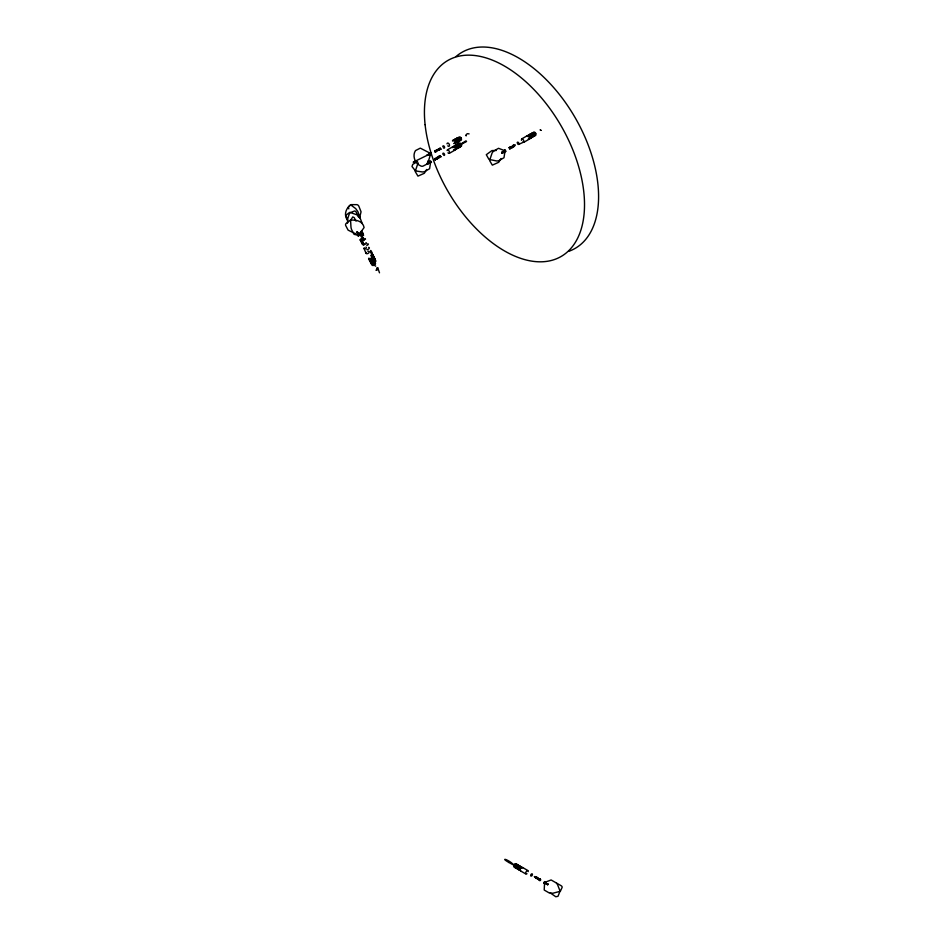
<?xml version="1.0" encoding="UTF-8"?>
<svg xmlns="http://www.w3.org/2000/svg" width="944" height="944" viewBox="0 0 944 944"><rect width="100%" height="100%" fill="white"/><g stroke="black" fill="none" stroke-linecap="round" stroke-linejoin="round"><path stroke-width="1.42" d="M466.572 141.494L461.12 144.385M356.466 232.354L357.387 232.106C363.582 234.82 355.888 237.628 358.213 234.749M360.101 239.693C362.649 241.381 360.053 237.369 360.466 240.378M360.584 240.72L360.655 239.8L361.717 239.8M362.956 242.632L362.26 243.941L363.641 243.576M363.027 242.49L362.166 243.635M377.777 267.895L376.833 268.261L377.777 267.895L379.5 272.804M513.973 865.211C496.745 856.432 507.683 858.426 514.055 865.141M535.236 876.657L534.351 876.575L534.859 877.306M536.157 878.357C536.286 875.43 538.163 879.619 535.59 878.144M536.133 878.215C536.994 874.97 534.446 879.997 536.463 877.047M539.13 879.938C539.531 877.483 542.021 880.905 539.543 880.41M540.039 880.61L539.343 880.197L540.145 879.171M539.744 880.516L539.992 879.076M544.759 883.159C542.883 884.221 544.653 880.233 545.278 882.074M360.738 231.728L362.012 231.186M361.658 234.147L362.909 233.605M361.953 230.879L361.127 231.481M362.248 235.622L362.036 236.46L361.068 236.307M362.791 233.085C359.924 232.92 363.428 232.625 362.118 233.664M361.611 233.994L362.933 233.357M429.992 161.4C434.865 163.123 426.712 161.129 427.278 163.772M435.09 159.878C437.745 157.754 433.32 158.061 436.14 159.265M439.68 157.471L438.476 156.562L438.323 157.176M439.597 157.495L439.137 156.315M460.955 143.925L466.017 140.833M504.391 150.639C504.544 148.35 507.011 152.456 504.887 151.5M509.984 148.727L509.807 147.229M513.512 145.329C513.737 148.149 513.206 143.523 513.89 146.591M513.182 145.388L513.961 146.521M514.397 144.821L515.294 144.916L514.928 145.742M535.331 132.939L535.685 133.552M362.272 223.634L359.829 217.332L357.009 214.843L349.787 212.341L346.424 214.831A3.682 2.183 38.1 0 0 346.436 217.002L347.628 219.456M428.069 160.799L430.676 161.802L429.603 168.716L425.142 171.312A3.682 2.124 -0.1 0 1 422.133 171.926L415.466 170.911L411.997 166.522L412.729 164.374L417.555 161.566M359.782 217.002L361.056 211.81L358.921 206.417A3.682 3.044 -71.5 0 0 356.879 204.647L351.074 204.636C345.787 208.27 343.415 215.067 347.722 220.518M434.818 150.745L435.231 151.842M436.175 151.406C434.783 148.715 436.447 152.952 434.806 151.677C433.969 149.211 438.193 151.123 435.337 152.019M435.621 151.819L435.066 150.651L435.727 151.736M439.644 149.777C440.895 148.173 436.576 149.659 438.866 150.143M465.817 135.228C466.879 137.659 464.979 132.408 469.085 133.871M360.997 234.242C362.933 234.419 360.101 236.342 360.018 234.407M360.466 235.115L361.658 234.442M362.944 240.142L363.924 240.307L363.971 239.575M363.523 238.195L362.472 238.985M540.464 879.879L540.464 879.265M430.37 154.816L427.62 163.772L423.172 166.038A3.682 2.903 66.2 0 1 420.552 165.825C414.888 163.513 412.127 155.666 415.49 150.592L420.292 148.137L430.771 153.542L413.212 162.156L414.239 161.554M362.225 243.505C364.632 242.242 361.434 243.646 362.838 244.213M362.944 244.874L363.829 245.287L363.853 244.354M435.125 158.498L435.125 159.678M435.231 158.757L436.305 159.312M438.405 156.48L438.099 157.093M438.476 157.742L439.29 157.27L438.24 156.586M439.29 157.589L438.523 157.506M509.642 147.571L509.512 148.692M512.474 145.801L513.43 145.164M426.629 169.483L424.328 173.283L417.956 176.127L415.195 171.501L417.637 164.173A3.682 2.124 -60 0 1 418.369 163.017M501.016 158.498L498.703 162.297L492.331 165.141L489.582 160.515L492.025 153.188A3.682 2.124 -60 0 1 494.054 150.887L498.526 148.302L505.064 150.816L503.99 157.731L499.518 160.327A3.682 2.124 -0.1 0 1 496.52 160.94L488.945 159.394L486.302 154.698L491.942 150.58L496.379 150.474M362.649 232.967L361.351 233.369L363.015 233.569M362.992 233.817L361.646 233.64M438.83 150.249L438.382 148.869L438.736 150.072M439.68 149.636L438.417 148.857M438.7 150.226L439.821 149.695M358.531 235.268L364.101 227.539C362.815 220.955 355.971 219.563 350.307 220.212L346.047 223.551A3.682 2.549 11.5 0 0 345.811 225.758L348.1 230.124L358.531 235.268L354.083 234.348L351.793 229.982A3.682 1.298 80.2 0 1 350.967 227.032L350.578 220.424L352.761 216.919L354.189 217.604L356.03 221.132M361.446 236.437C360.608 238.006 363.877 236.024 361.941 236.165M362.72 238.277L362.331 239.103M374.296 262.715L374.367 262.633A1.888 1.18 -27.6 0 1 375.181 264.296A1.888 1.18 -27.6 0 1 372.656 265.465A1.888 1.18 -27.6 0 1 372.266 263.718M427.774 164.067L427.219 163.253L427.88 163.831L431.396 162.215M435.267 158.557L434.582 159.123L435.526 159.843M438.936 156.185L439.137 157.542M461.545 144.562L461.12 143.677M509.276 147.535L509.913 148.857L509.205 147.594M361.363 233.77L360.455 235.257M360.183 234.537L361.151 233.805M535.956 878.109L537.124 877.342L536.227 878.486M427.479 155.465L431.325 154.344L431.03 152.881L430.063 153.306M434.712 150.721L435.833 151.583M430.688 160.987L427.526 164.044M505.075 150.002L501.901 152.244L502.149 153.081L501.653 152.22M430.334 152.645L427.29 155.135M361.045 239.965L360.903 239.044M447.468 149.825L452.742 146.78M449.45 153.27L454.737 150.226M521.843 138.839L527.13 135.794M523.837 142.284L529.112 139.24M431.325 153.294L427.337 155.253M505.772 151.229L502.255 152.845C500.273 152.267 503.435 153.801 504.013 152.102M518.716 144.385L523.531 142.166M375.24 266.137L375.736 266.114M435.349 159.949L435.09 158.651M362.897 235.08L363.652 235.127L362.095 235.729M363.959 239.835L365.517 239.08L364.974 238.549M514.22 864.374L513.713 865.235M539.921 878.958L538.965 879.666L539.52 880.304M547.992 883.879L547.567 884.764L548.098 884.103L543.874 882.888M360.514 240.106L361.587 239.741M360.891 233.628L361.694 234.206M374.815 262.42L374.272 262.998M427.785 161.672L430.676 161.778M360.62 240.602C362.449 239.328 361.835 241.086 360.407 240.449M362.154 243.517L363.239 242.643M362.933 237.463L363.133 238.266L361.953 238.325M509.866 147.311L510.456 148.538L509.607 147.771M544.582 883.289L547.744 884.717L544.582 881.672M363.239 242.714L362.177 242.714L362.236 243.694M461.132 138.544L461.227 137.73L460.896 138.261M439.397 149.872L438.795 148.857M556.571 883.088L561.055 885.673A3.682 2.124 0.1 0 1 562.117 887.419L560.347 891.266L552.747 893.272L549.054 892.847L544.204 890.039L544.594 882.463L551.119 879.961L555.603 882.546A3.682 2.124 60 0 1 557.633 884.847L560.075 891.124L557.998 896.316L555.78 896.753L549.986 892.717M522.528 867.453L527.802 870.498M520.533 870.899L525.82 873.943M512.993 145.636L513.536 146.792L512.474 146.108L513.3 145.636L513.442 146.816L512.639 145.836M536.593 877.035L535.673 878.168M358.13 233.664L356.997 231.835L358.401 235.976M358.673 217.25L356.289 212.341A3.682 2.289 -87.7 0 0 354.531 210.996L349.622 212.919L347.475 219.327L347.604 223.079M364.113 248.591L366.012 253.299M360.242 218.512L357.906 211.68L355.723 208.636L350.59 204.765L348.596 206.653A3.682 1.44 57.6 0 0 348.832 208.86M373.187 260.52A1.888 1.18 -27.6 0 1 374.084 261.948A1.888 1.18 -27.6 0 1 371.759 263.258A1.888 1.18 -27.6 0 1 370.862 261.842M373.376 261.759A1.888 1.18 -27.6 0 1 374.803 262.904A1.888 1.18 -27.6 0 1 372.526 264.462A1.888 1.18 -27.6 0 1 371.488 263.046M373.269 260.697A1.888 1.18 -27.6 0 1 374.166 262.113A1.888 1.18 -27.6 0 1 371.842 263.435A1.888 1.18 -27.6 0 1 370.945 262.007M373.281 261.582A1.888 1.18 -27.6 0 1 374.721 262.739A1.888 1.18 -27.6 0 1 372.432 264.285A1.888 1.18 -27.6 0 1 371.393 262.869M365.918 247.127A1.239 0.779 -27.6 0 1 366.095 248.248A1.239 0.779 -27.6 0 1 364.467 248.838A1.239 0.779 -27.6 0 1 364.29 247.717M371.653 257.606A1.888 1.18 -27.6 0 1 372.491 259.14A1.888 1.18 -27.6 0 1 369.954 260.308A1.888 1.18 -27.6 0 1 369.564 258.573M372.502 258.526A1.888 1.18 -27.6 0 1 372.03 260.839A1.888 1.18 -27.6 0 1 369.647 260.131M372.585 258.691A1.888 1.18 -27.6 0 1 372.939 260.296A1.888 1.18 -27.6 0 1 370.626 261.358A1.888 1.18 -27.6 0 1 369.871 259.954M371.511 256.638A1.888 1.18 -27.6 0 1 371.039 258.951A1.888 1.18 -27.6 0 1 368.656 258.243M371.57 257.429A1.888 1.18 -27.6 0 1 372.396 258.975A1.888 1.18 -27.6 0 1 369.871 260.143A1.888 1.18 -27.6 0 1 369.482 258.396M367.782 251.222A1.746 1.097 -27.6 0 1 369.104 252.272A1.746 1.097 -27.6 0 1 367.004 253.712A1.746 1.097 -27.6 0 1 366.048 252.402M372.207 259.529A1.888 1.18 -27.6 0 1 373.6 260.792A1.888 1.18 -27.6 0 1 371.075 262.22A1.888 1.18 -27.6 0 1 370.555 260.461M372.29 259.694A1.888 1.18 -27.6 0 1 373.73 260.851A1.888 1.18 -27.6 0 1 371.452 262.397A1.888 1.18 -27.6 0 1 370.414 260.981M365.906 242.714A1.239 0.637 -26 0 1 365.824 243.93A1.239 0.637 -26 0 1 364.136 243.871M374.497 259.222A1.888 0.968 -26 0 1 375.216 260.166A1.888 0.968 -26 0 1 373.482 261.488M375.405 260.426A1.888 0.968 -26 0 1 374.497 262.467M372.29 255.6A1.888 0.968 -26 0 1 373.435 256.508A1.888 0.968 -26 0 1 371.24 257.936M372.384 255.789A1.888 0.968 -26 0 1 373.529 256.709A1.888 0.968 -26 0 1 371.334 258.137M371.263 253.488A1.888 0.968 -26 0 1 372.455 254.243A1.888 0.968 -26 0 1 370.662 255.718M372.491 254.467A1.888 0.968 -26 0 1 371.582 256.508M372.243 254.609A1.888 0.968 -26 0 1 373.022 255.399A1.888 0.968 -26 0 1 371.676 256.697M368.597 247.399A1.746 0.885 -26 0 1 369.092 248.555A1.746 0.885 -26 0 1 366.862 249.605M374.402 259.034A1.888 0.968 -26 0 1 375.134 259.978A1.888 0.968 -26 0 1 373.387 261.299M373.423 257.901A1.888 0.968 -26 0 1 374.615 258.668A1.888 0.968 -26 0 1 372.821 260.143M373.517 258.09A1.888 0.968 -26 0 1 374.733 258.715A1.888 0.968 -26 0 1 373.364 260.155M372.255 258.986A1.888 0.968 -26 0 0 374.001 257.665A1.888 0.968 -26 0 0 373.269 256.721A1.888 0.755 -21.7 0 1 373.423 257.464M372.349 259.175A1.888 0.968 -26 0 0 374.095 257.854A1.888 0.968 -26 0 0 373.364 256.921A1.888 0.755 -21.7 0 1 373.246 257.936M371.452 252.839A1.888 0.755 -21.7 0 1 371.299 254.16M370.532 250.502A1.888 0.755 -21.7 0 1 370.367 251.824M371.464 251.741A1.888 0.755 -21.7 0 1 371.134 252.626M370.567 251.576A1.888 0.755 -21.7 0 1 370.945 251.564M367.735 243.8A1.746 0.696 -21.7 0 1 368.219 244.425A1.746 0.696 -21.7 0 1 366.791 245.405M371.558 251.954A1.888 0.755 -21.7 0 1 371.476 252.591M372.467 255.387A1.888 0.755 -21.7 0 1 372.915 256.19M372.55 255.6A1.888 0.755 -21.7 0 1 372.998 256.402M371.57 254.125A1.888 0.755 -21.7 0 1 372.408 254.915M371.665 254.337A1.888 0.755 -21.7 0 1 372.491 255.128M373.175 258.149A1.888 0.755 -21.7 0 1 373.883 258.196M442.948 154.356A1.239 0.72 60 0 1 443.409 153.164A1.239 0.72 60 0 1 444.577 154.615A1.239 0.72 60 0 1 443.715 155.3M456.672 144.916A1.888 1.086 60 0 1 458.902 145.518A1.888 1.086 60 0 1 458.3 147.748M457.899 144.998A1.888 1.086 60 0 1 458.961 143.7A1.888 1.086 60 0 1 460.519 145.978A1.888 1.086 60 0 1 459.185 146.898M458.914 143.972A1.888 1.086 60 0 1 460.247 143.193A1.888 1.086 60 0 1 461.581 145.506A1.888 1.086 60 0 1 460.247 146.285M456.849 144.81A1.888 1.086 60 0 1 459.079 145.411A1.888 1.086 60 0 1 458.477 147.653M457.722 145.105A1.888 1.086 60 0 1 458.902 143.842A1.888 1.086 60 0 1 460.342 146.355A1.888 1.086 60 0 1 458.666 146.745M454.866 145.742A1.888 1.086 60 0 1 456.589 146.108A1.888 1.086 60 0 1 457.285 148.432A1.888 1.086 60 0 1 455.681 148.468M454.737 146.827A1.888 1.086 60 0 1 454.737 146.037M452.577 147.63A1.888 1.086 60 0 1 454.029 146.922A1.888 1.086 60 0 1 455.232 149.423A1.888 1.086 60 0 1 453.568 149.683M453.498 147.547A1.888 1.086 60 0 1 454.335 146.178A1.888 1.086 60 0 1 455.999 147.937A1.888 1.086 60 0 1 455.456 149.612M447.09 150.592A1.746 1.003 60 0 1 448.601 150.462A1.746 1.003 60 0 1 449.474 152.704A1.746 1.003 60 0 1 447.963 152.834M453.675 146.639A1.888 1.086 60 0 1 455.787 147.028A1.888 1.086 60 0 1 455.633 149.506M455.74 145.801A1.888 1.086 60 0 1 456.967 144.963A1.888 1.086 60 0 1 458.395 147.063A1.888 1.086 60 0 1 457.427 148.255M455.563 145.895A1.888 1.086 60 0 1 456.79 145.069A1.888 1.086 60 0 1 458.218 147.158A1.888 1.086 60 0 1 457.25 148.361M442.819 146.698A1.239 0.767 63.1 0 1 443.727 145.931A1.239 0.767 63.1 0 1 444.565 147.642A1.239 0.767 63.1 0 1 443.361 147.819M456.518 139.37A1.888 1.168 63.1 0 1 457.911 138.213A1.888 1.168 63.1 0 1 459.162 140.821A1.888 1.168 63.1 0 1 457.344 141.081M456.695 139.287A1.888 1.168 63.1 0 1 457.97 138.06A1.888 1.168 63.1 0 1 459.374 140.467A1.888 1.168 63.1 0 1 457.852 141.27M457.569 138.414A1.888 1.168 63.1 0 1 458.961 137.682A1.888 1.168 63.1 0 1 460.247 139.877A1.888 1.168 63.1 0 1 459.079 140.998M453.38 140.963A1.888 1.168 63.1 0 1 454.642 139.747A1.888 1.168 63.1 0 1 456.046 142.143A1.888 1.168 63.1 0 1 454.536 142.945M454.595 140.349A1.888 1.168 63.1 0 1 455.987 139.181A1.888 1.168 63.1 0 1 457.238 141.789A1.888 1.168 63.1 0 1 455.421 142.048M452.495 140.986A1.888 1.168 63.1 0 1 454.005 140.314A1.888 1.168 63.1 0 1 455.161 142.721A1.888 1.168 63.1 0 1 453.663 143.394M447.008 143.877A1.746 1.074 63.1 0 1 448.506 143.346A1.746 1.074 63.1 0 1 449.427 145.718A1.746 1.074 63.1 0 1 447.763 145.848M454.418 140.007A1.888 1.168 63.1 0 1 455.928 139.346A1.888 1.168 63.1 0 1 457.085 141.753A1.888 1.168 63.1 0 1 455.586 142.414M458.796 138.225A1.888 1.168 63.1 0 1 460.07 136.998A1.888 1.168 63.1 0 1 461.474 139.393A1.888 1.168 63.1 0 1 459.952 140.208M455.645 139.393A1.888 1.168 63.1 0 1 457.793 139.358A1.888 1.168 63.1 0 1 457.498 142.025M455.563 139.11A1.888 1.168 63.1 0 1 457.875 139.877A1.888 1.168 63.1 0 1 456.979 142.06M455.468 139.901A1.888 1.168 63.1 0 1 455.468 139.476M456.117 56.463A113.197 65.36 60 0 1 575.144 117.67A113.197 65.36 60 0 1 568.642 251.364M517.241 143.075A1.239 0.72 60 0 1 518.091 142.284A1.239 0.72 60 0 1 518.94 144.054A1.239 0.72 60 0 1 517.654 143.925M531.354 133.529A1.888 1.086 60 0 1 533.077 133.906A1.888 1.086 60 0 1 533.773 136.231A1.888 1.086 60 0 1 532.168 136.266M533.336 132.608A1.888 1.086 60 0 1 534.859 132.372A1.888 1.086 60 0 1 535.956 134.662A1.888 1.086 60 0 1 534.623 135.299M532.062 133.694A1.888 1.086 60 0 1 533.277 132.856A1.888 1.086 60 0 1 534.717 134.957A1.888 1.086 60 0 1 533.738 136.16M528.062 136.455A1.888 1.086 60 0 1 529.124 135.145A1.888 1.086 60 0 1 530.681 137.435A1.888 1.086 60 0 1 529.348 138.343M528.888 135.523A1.888 1.086 60 0 1 530.351 134.827A1.888 1.086 60 0 1 531.543 137.317A1.888 1.086 60 0 1 529.879 137.588M529.065 135.417A1.888 1.086 60 0 1 530.528 134.721A1.888 1.086 60 0 1 531.72 137.222A1.888 1.086 60 0 1 530.056 137.482M527 136.266A1.888 1.086 60 0 1 528.522 136.03A1.888 1.086 60 0 1 529.631 138.32A1.888 1.086 60 0 1 528.298 138.957M527.885 136.561A1.888 1.086 60 0 1 529.053 135.299A1.888 1.086 60 0 1 530.504 137.812A1.888 1.086 60 0 1 528.829 138.19M521.477 140.337A1.746 1.003 60 0 1 522.457 139.134A1.746 1.003 60 0 1 523.896 141.246A1.746 1.003 60 0 1 522.669 142.084M532.239 133.588A1.888 1.086 60 0 1 533.454 132.762A1.888 1.086 60 0 1 534.894 134.85A1.888 1.086 60 0 1 533.915 136.054M530.174 134.437A1.888 1.086 60 0 1 532.404 135.039A1.888 1.086 60 0 1 531.802 137.269M529.997 135.334A1.888 1.086 60 0 1 530.941 133.989A1.888 1.086 60 0 1 532.581 136.03A1.888 1.086 60 0 1 531.637 137.376M532.003 875.584A1.239 0.72 -60 0 1 530.705 875.713A1.239 0.72 -60 0 1 531.555 873.943A1.239 0.72 -60 0 1 532.404 874.734M517.654 868.032A1.888 1.086 -60 0 1 515.99 867.76A1.888 1.086 -60 0 1 517.194 865.27A1.888 1.086 -60 0 1 518.645 865.967M515.023 866.958A1.888 1.086 -60 0 1 513.689 866.049A1.888 1.086 -60 0 1 515.259 863.76A1.888 1.086 -60 0 1 516.309 865.07M515.731 867.713A1.888 1.086 -60 0 1 514.763 866.521A1.888 1.086 -60 0 1 516.191 864.421A1.888 1.086 -60 0 1 517.418 865.259M517.477 867.925A1.888 1.086 -60 0 1 515.802 867.536A1.888 1.086 -60 0 1 517.253 865.034A1.888 1.086 -60 0 1 518.421 866.285M515.908 867.819A1.888 1.086 -60 0 1 514.94 866.616A1.888 1.086 -60 0 1 516.368 864.527A1.888 1.086 -60 0 1 517.595 865.353M520.297 870.002A1.888 1.086 -60 0 1 518.964 869.094A1.888 1.086 -60 0 1 520.533 866.804A1.888 1.086 -60 0 1 521.595 868.114M520.687 870.793A1.888 1.086 -60 0 1 520.545 868.315A1.888 1.086 -60 0 1 522.646 867.925M526.988 873.743A1.746 1.003 -60 0 1 525.749 873.035A1.746 1.003 -60 0 1 526.988 870.899A1.746 1.003 -60 0 1 528.215 871.607M519.766 869.247A1.888 1.086 -60 0 1 518.103 868.987A1.888 1.086 -60 0 1 519.306 866.486A1.888 1.086 -60 0 1 520.758 867.182M519.589 869.141A1.888 1.086 -60 0 1 517.926 868.881A1.888 1.086 -60 0 1 519.129 866.38A1.888 1.086 -60 0 1 520.581 867.088M518.185 868.787A1.888 1.086 -60 0 1 516.864 867.878A1.888 1.086 -60 0 1 518.421 865.589A1.888 1.086 -60 0 1 519.483 866.899M509.394 861.648L508.863 862.427L509.394 861.648M540.959 130.39L540.298 129.906L540.959 130.39M361.092 241.581L362.472 241.204L361.092 241.581M361.269 241.924L362.649 241.546L361.269 241.924M373.718 265.229L374.638 264.981L373.753 265.134M377.14 269.748L376.208 270.137L377.14 269.748M537.384 878.758C538.222 880.575 538.753 876.315 537.384 878.758M537.738 878.958C538.587 880.776 539.083 876.528 537.738 878.958M436.517 157.695L437.402 158.793L436.517 157.695M436.871 157.495L437.745 158.592L436.871 157.495M440.034 155.666L440.919 156.763L440.034 155.666M509.489 147.524C509.866 150.273 511.695 146.58 509.489 147.524M510.893 146.709L511.778 147.807L510.893 146.709M511.247 146.509L512.132 147.606L511.247 146.509M427.962 155.359L427.396 154.686L427.962 155.359M436.565 149.86C437.048 153.034 438.736 149.187 436.565 149.86M440.057 148.09L440.966 149.187L440.057 148.09M425.107 124.726A113.197 65.36 60 0 0 553.196 259.942A113.197 65.36 60 0 0 535.095 90.766A113.197 65.36 60 0 0 425.107 124.726"/></g></svg>
